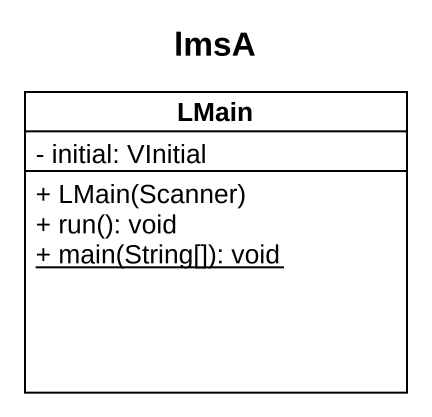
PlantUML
@startuml
title lmsA
hide circle
hide empty members
skinparam classAttributeIconSize 0
class LMain {
  - initial: VInitial
  + LMain(Scanner)
  + run(): void
  {static} + main(String[]): void
}
@enduml
